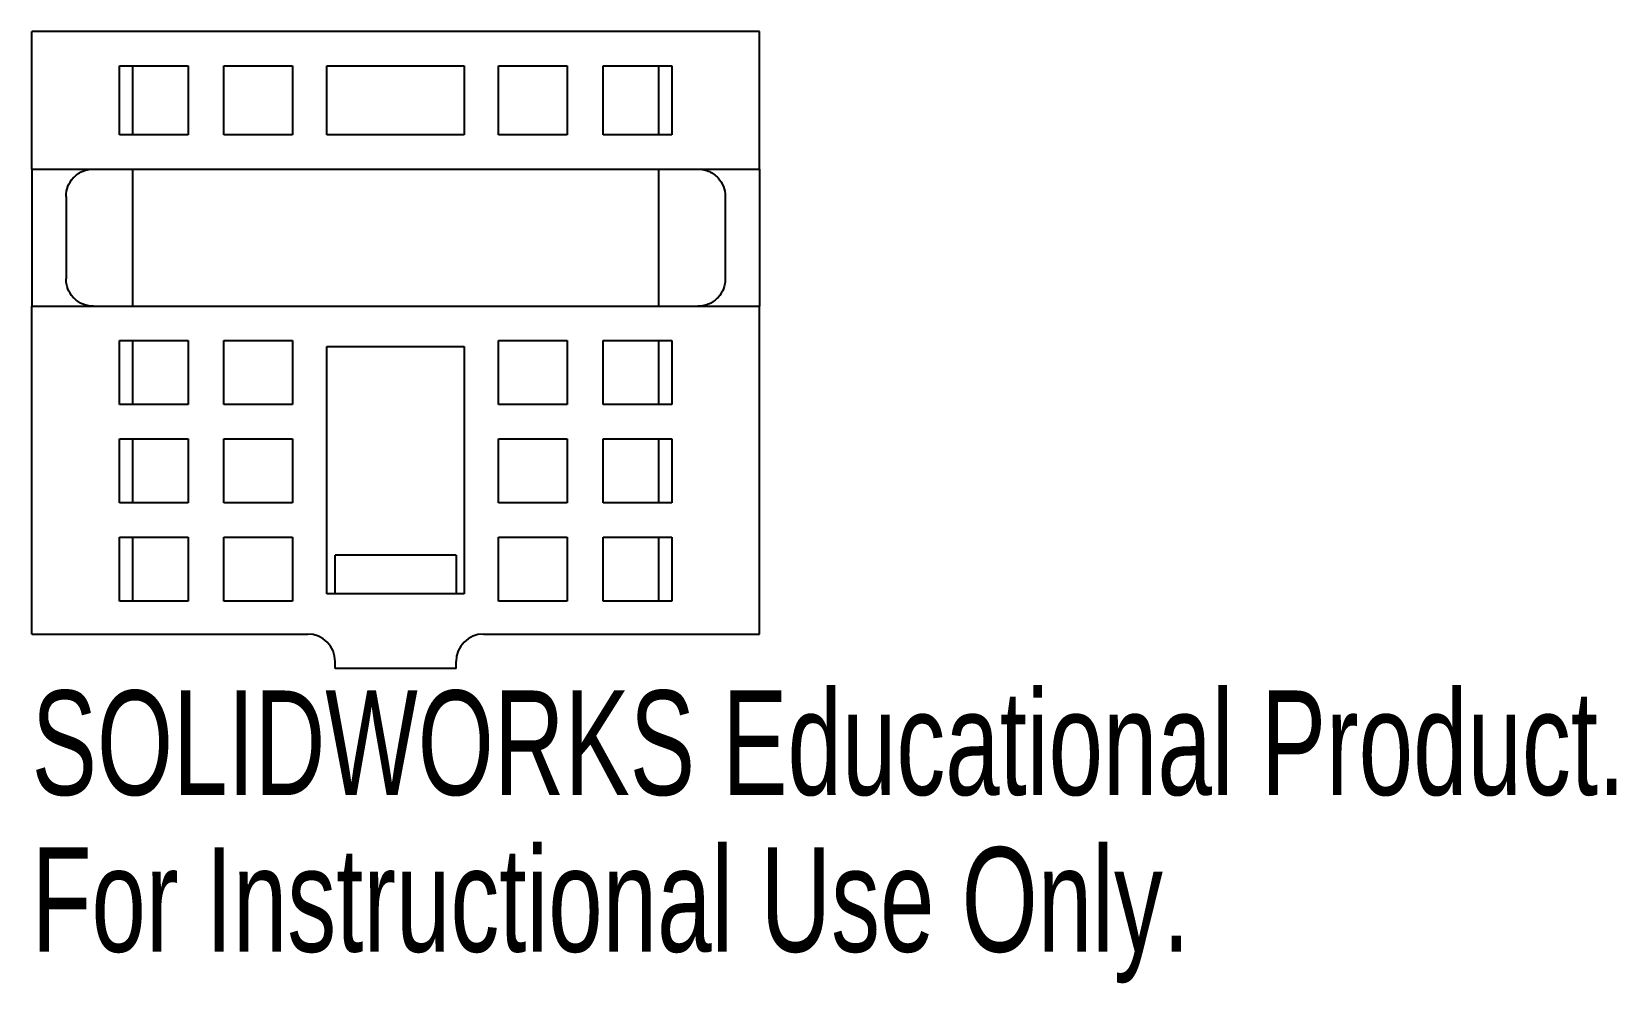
# Paper-space layout '_Bottom' of a CAD drawing. Header units: inches. Extents: x -0.64 to 2.24, y -1.18 to 0.55.
import ezdxf

# ---------------------------------------------------------------- set-up
doc = ezdxf.new("R2010")
doc.units = ezdxf.units.IN
doc.header["$MEASUREMENT"] = 0
doc.styles.add('SLDTEXTSTYLE0', font='TXT', dxfattribs={"width": 0.7})

psp = doc.layouts.new('_Bottom')

# ---------------------------------------------------------------- linework, layer by layer
at = {"color": 7, "linetype": 'Continuous', "lineweight": 25}
for p, q in [((0.6829, 0.5507), (-0.6421, 0.5507)), ((-0.6421, 0.3006), (-0.6421, 0.5507)), ((0.6829, 0.3006), (0.6829, 0.5507)), ((-0.4821, 0.4882), (-0.3571, 0.4882)), ((-0.4821, 0.3631), (-0.4821, 0.4882)), ((-0.4582, 0.3631), (-0.4582, 0.4882)), ((-0.3571, 0.4882), (-0.3571, 0.3631)), ((-0.2921, 0.4882), (-0.1671, 0.4882)), ((-0.2921, 0.3631), (-0.2921, 0.4882)), ((-0.1671, 0.4882), (-0.1671, 0.3631)), ((-0.1046, 0.3631), (-0.1046, 0.4882)), ((-0.1046, 0.4882), (0.1454, 0.4882)), ((0.1454, 0.4882), (0.1454, 0.3631)), ((0.2079, 0.3631), (0.2079, 0.4882)), ((0.2079, 0.4882), (0.3329, 0.4882)), ((0.3329, 0.4882), (0.3329, 0.3631)), ((0.3979, 0.4882), (0.5229, 0.4882)), ((0.3979, 0.3631), (0.3979, 0.4882)), ((0.4991, 0.4882), (0.4991, 0.3631)), ((0.5229, 0.4882), (0.5229, 0.3631)), ((-0.3571, 0.3631), (-0.4821, 0.3631)), ((-0.1671, 0.3631), (-0.2921, 0.3631)), ((0.1454, 0.3631), (-0.1046, 0.3631)), ((0.3329, 0.3631), (0.2079, 0.3631)), ((0.5229, 0.3631), (0.3979, 0.3631)), ((-0.6421, 0.3006), (0.6829, 0.3006)), ((-0.4582, 0.0508), (-0.4582, 0.3006)), ((0.4991, 0.3006), (0.4991, 0.0508)), ((-0.6421, 0.0508), (0.6829, 0.0508)), ((-0.6421, -0.5461), (-0.6421, 0.0508)), ((0.6829, -0.5461), (0.6829, 0.0508)), ((-0.4821, -0.0117), (-0.3571, -0.0117)), ((-0.4821, -0.1284), (-0.4821, -0.0117)), ((-0.4582, -0.1284), (-0.4582, -0.0117)), ((-0.3571, -0.0117), (-0.3571, -0.1284)), ((-0.2921, -0.0117), (-0.1671, -0.0117)), ((-0.2921, -0.1284), (-0.2921, -0.0117)), ((-0.1671, -0.0117), (-0.1671, -0.1284)), ((-0.1046, -0.0227), (0.1454, -0.0227)), ((-0.1046, -0.4727), (-0.1046, -0.0227)), ((0.1454, -0.0227), (0.1454, -0.4727)), ((0.2079, -0.0117), (0.3329, -0.0117)), ((0.2079, -0.1284), (0.2079, -0.0117)), ((0.3329, -0.0117), (0.3329, -0.1284)), ((0.3979, -0.0117), (0.5229, -0.0117)), ((0.3979, -0.1284), (0.3979, -0.0117)), ((0.4991, -0.0117), (0.4991, -0.1284)), ((0.5229, -0.0117), (0.5229, -0.1284)), ((-0.3571, -0.1284), (-0.4821, -0.1284)), ((-0.1671, -0.1284), (-0.2921, -0.1284)), ((0.3329, -0.1284), (0.2079, -0.1284)), ((0.5229, -0.1284), (0.3979, -0.1284)), ((-0.4821, -0.307), (-0.4821, -0.1909)), ((-0.4821, -0.1909), (-0.3571, -0.1909)), ((-0.4582, -0.307), (-0.4582, -0.1909)), ((-0.3571, -0.1909), (-0.3571, -0.307)), ((-0.2921, -0.307), (-0.2921, -0.1909)), ((-0.2921, -0.1909), (-0.1671, -0.1909)), ((-0.1671, -0.1909), (-0.1671, -0.307)), ((0.2079, -0.1909), (0.3329, -0.1909)), ((0.2079, -0.307), (0.2079, -0.1909)), ((0.3329, -0.1909), (0.3329, -0.307)), ((0.3979, -0.1909), (0.5229, -0.1909)), ((0.3979, -0.307), (0.3979, -0.1909)), ((0.4991, -0.1909), (0.4991, -0.307)), ((0.5229, -0.1909), (0.5229, -0.307)), ((-0.3571, -0.307), (-0.4821, -0.307)), ((-0.1671, -0.307), (-0.2921, -0.307)), ((0.3329, -0.307), (0.2079, -0.307)), ((0.5229, -0.307), (0.3979, -0.307)), ((-0.4821, -0.3695), (-0.3571, -0.3695)), ((-0.4821, -0.4861), (-0.4821, -0.3695)), ((-0.4582, -0.4861), (-0.4582, -0.3695)), ((-0.3571, -0.3695), (-0.3571, -0.4861)), ((-0.2921, -0.3695), (-0.1671, -0.3695)), ((-0.2921, -0.4861), (-0.2921, -0.3695)), ((-0.1671, -0.3695), (-0.1671, -0.4861)), ((0.2079, -0.3695), (0.3329, -0.3695)), ((0.2079, -0.4861), (0.2079, -0.3695)), ((0.3329, -0.3695), (0.3329, -0.4861)), ((0.3979, -0.3695), (0.5229, -0.3695)), ((0.3979, -0.4861), (0.3979, -0.3695)), ((0.4991, -0.3695), (0.4991, -0.4861)), ((0.5229, -0.3695), (0.5229, -0.4861)), ((0.1304, -0.4025), (-0.0896, -0.4025)), ((-0.0896, -0.4727), (-0.0896, -0.4025)), ((0.1304, -0.4025), (0.1304, -0.4727)), ((-0.3571, -0.4861), (-0.4821, -0.4861)), ((-0.1671, -0.4861), (-0.2921, -0.4861)), ((0.1454, -0.4727), (-0.1046, -0.4727)), ((0.3329, -0.4861), (0.2079, -0.4861)), ((0.5229, -0.4861), (0.3979, -0.4861)), ((-0.6421, -0.5461), (-0.1396, -0.5461)), ((0.1804, -0.5461), (0.6829, -0.5461)), ((-0.0896, -0.6086), (-0.0896, -0.5961)), ((0.1304, -0.6086), (0.1304, -0.5961)), ((0.1304, -0.6086), (-0.0896, -0.6086))]:
    psp.add_line(p, q, dxfattribs=at)
for centre, start, end in [((-0.1396, -0.5961), 0, 90), ((0.1804, -0.5961), 90, 180)]:
    psp.add_arc(centre, 0.05, start, end, dxfattribs=at)
for points in [[(-0.6421, 0.3006), (-0.6421, 0.2173), (-0.6421, 0.134), (-0.6421, 0.0508)], [(0.6829, 0.3006), (0.6829, 0.2173), (0.6829, 0.134), (0.6829, 0.0508)], [(-0.5796, 0.2506), (-0.5796, 0.2007), (-0.5796, 0.1507), (-0.5796, 0.1008)], [(0.6204, 0.2506), (0.6204, 0.2007), (0.6204, 0.1507), (0.6204, 0.1008)]]:
    psp.add_open_spline(points, degree=3, dxfattribs=at)
for points, knots in [([(-0.5796, 0.2506), (-0.5796, 0.2571), (-0.5784, 0.2631), (-0.574, 0.2745), (-0.5707, 0.2797), (-0.5623, 0.289), (-0.5571, 0.293), (-0.5476, 0.2974), (-0.5442, 0.2986), (-0.5371, 0.3002), (-0.5334, 0.3006), (-0.5296, 0.3006)], [0, 0, 0, 0, 0.25, 0.25, 0.5, 0.5, 0.75, 0.75, 0.875, 0.875, 1, 1, 1, 1]), ([(0.5704, 0.3006), (0.5742, 0.3006), (0.5778, 0.3002), (0.585, 0.2986), (0.5884, 0.2974), (0.5946, 0.2945), (0.5975, 0.2928), (0.6028, 0.2889), (0.6051, 0.2867), (0.6115, 0.2798), (0.6147, 0.2746), (0.6192, 0.2631), (0.6204, 0.2571), (0.6204, 0.2506)], [0, 0, 0, 0, 0.125, 0.125, 0.25, 0.25, 0.375, 0.375, 0.5, 0.5, 0.75, 0.75, 1, 1, 1, 1]), ([(-0.5296, 0.0508), (-0.5334, 0.0508), (-0.537, 0.0512), (-0.5441, 0.0528), (-0.5475, 0.054), (-0.5538, 0.0569), (-0.5567, 0.0586), (-0.562, 0.0625), (-0.5643, 0.0646), (-0.5707, 0.0716), (-0.5739, 0.0768), (-0.5784, 0.0883), (-0.5796, 0.0943), (-0.5796, 0.1008)], [0, 0, 0, 0, 0.125, 0.125, 0.25, 0.25, 0.375, 0.375, 0.5, 0.5, 0.75, 0.75, 1, 1, 1, 1]), ([(0.6204, 0.1008), (0.6204, 0.0943), (0.6192, 0.0883), (0.6148, 0.0769), (0.6115, 0.0716), (0.6031, 0.0624), (0.5979, 0.0584), (0.5884, 0.054), (0.5851, 0.0528), (0.5779, 0.0512), (0.5742, 0.0508), (0.5704, 0.0508)], [0, 0, 0, 0, 0.25, 0.25, 0.5, 0.5, 0.75, 0.75, 0.875, 0.875, 1, 1, 1, 1])]:
    psp.add_open_spline(points, degree=3, knots=knots, dxfattribs=at)

# ---------------------------------------------------------------- texts
at = {"color": 7, "linetype": 'Continuous', "char_height": 0.1903, "attachment_point": 1, "style": 'SLDTEXTSTYLE0'}
for s, insert in [('SOLIDWORKS Educational Product.', (-0.6421, -0.6488)), ('For Instructional Use Only.', (-0.6421, -0.9342))]:
    psp.add_mtext(s, dxfattribs=dict(at, insert=insert))

doc.saveas('drawing.dxf')
